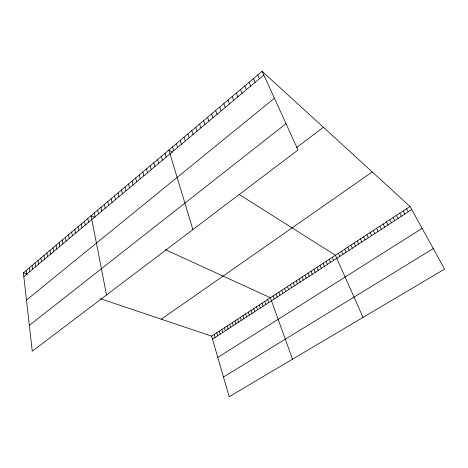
<?xml version="1.0" encoding="UTF-8"?>
<svg xmlns="http://www.w3.org/2000/svg" width="468" height="468" viewBox="0 0 468 468"><rect width="100%" height="100%" fill="white"/><g stroke="black" fill="none" stroke-linecap="round" stroke-linejoin="round"><path stroke-width="0.7" d="M262.115 71.271L298.017 149.988L32.263 351.199L23.4 272.826L262.115 71.271L410.032 206.493L444.6 269.1L229.156 396.729L211.624 336.129L100.45 298.742M23.833 276.652L263.829 75.038M26.477 300.046L274.418 98.251M29.338 325.359L286.018 123.687M296.297 147.853L323.376 127.278M161.302 319.205L372.241 171.949M211.624 336.129L410.032 206.493M212.495 339.142L411.735 209.576M217.796 357.458L422.118 228.39M223.458 377.027L433.286 248.607M23.4 272.826L27.372 274.166M94.928 217.444L91.079 215.684L106.528 294.969M165.251 249.625L270.387 297.736L292.512 359.196M172.493 152.322L168.849 150.017L192.91 229.566M239.674 194.77L335.398 255.259L363.045 317.415M406.604 208.734L408.295 211.817M403.2 210.957L404.867 214.04M399.807 213.174L401.462 216.257M396.437 215.374L398.075 218.462M393.079 217.567L394.705 220.65M389.739 219.749L391.347 222.832M386.416 221.926L388.007 225.003M383.111 224.084L384.69 227.167M379.817 226.231L381.379 229.314M376.541 228.372L378.091 231.455M373.288 230.502L374.821 233.585M370.042 232.619L371.563 235.702M366.818 234.725L368.322 237.808M363.607 236.826L365.099 239.903M360.413 238.914L361.887 241.991M357.23 240.991L358.693 244.068M354.065 243.056L355.516 246.139M350.918 245.115L352.351 248.192M347.782 247.162L349.204 250.24M344.664 249.204L346.074 252.275M341.564 251.228L342.956 254.305M338.469 253.246L339.85 256.324M257.739 74.968L259.424 78.741M332.292 257.283L333.649 260.36M253.393 78.636L255.054 82.415M329.203 259.307L330.543 262.378M249.075 82.28L250.713 86.059M326.126 261.314L327.454 264.385M323.066 263.314L324.382 266.38M244.793 85.896L246.402 89.68M320.024 265.303L321.323 268.369M316.994 267.281L318.281 270.352M240.54 89.487L242.126 93.272M313.975 269.252L315.251 272.323M310.974 271.218L312.238 274.283M236.317 93.05L237.873 96.841M307.985 273.166L309.237 276.231M305.013 275.114L306.248 278.173M232.128 96.595L233.655 100.386M302.053 277.044L303.276 280.11M299.105 278.969L300.316 282.034M227.963 100.105L229.466 103.908M296.174 280.888L297.373 283.947M223.827 103.598L225.307 107.4M293.255 282.795L294.442 285.854M290.347 284.69L291.529 287.75M219.726 107.067L221.177 110.869M287.457 286.58L288.621 289.639M284.579 288.464L285.732 291.517M215.649 110.507L217.076 114.315M281.713 290.335L282.859 293.389M278.864 292.196L279.993 295.249M211.6 113.923L213.004 117.737M276.026 294.05L277.144 297.104M273.201 295.899L274.306 298.947M207.576 117.322L208.962 121.13M267.585 299.561L268.673 302.609M203.586 120.691L204.943 124.506M264.8 301.386L265.877 304.428M199.62 124.038L200.953 127.858M262.027 303.194L263.092 306.242M259.266 305.001L260.319 308.043M195.682 127.366L196.993 131.186M256.517 306.797L257.558 309.839M253.779 308.582L254.814 311.624M191.769 130.666L193.062 134.492M251.059 310.366L252.076 313.402M248.344 312.138L249.356 315.175M187.884 133.947L189.154 137.773M245.647 313.899L246.648 316.935M242.956 315.654L243.951 318.69M184.029 137.206L185.269 141.032M240.283 317.403L241.26 320.434M237.621 319.147L238.586 322.177M180.192 140.441L181.42 144.273M234.965 320.878L235.925 323.903M176.389 143.658L177.588 147.484M232.327 322.604L233.275 325.629M229.7 324.318L230.642 327.343M172.604 146.847L173.786 150.678M227.085 326.026L228.015 329.051M224.476 327.729L225.4 330.753M221.885 329.425L222.797 332.444M219.305 331.11L220.206 334.129M165.064 153.217L166.204 157.049M216.731 332.789L217.626 335.808M214.174 334.462L215.058 337.481M161.302 156.394L162.419 160.226M157.57 159.547L158.664 163.385M153.861 162.677L154.937 166.514M150.175 165.789L151.228 169.632M146.513 168.878L147.549 172.721M142.875 171.949L143.892 175.792M139.265 175.003L140.26 178.846M135.673 178.033L136.656 181.876M132.111 181.04L133.07 184.883M128.565 184.029L129.507 187.879M125.05 187.001L125.968 190.85M121.551 189.955L122.458 193.799M118.076 192.886L118.966 196.736M114.625 195.799L115.497 199.649M111.197 198.695L112.051 202.545M107.792 201.573L108.623 205.423M104.405 204.434L105.224 208.278M101.041 207.271L101.843 211.121M97.701 210.091L98.485 213.94M94.378 212.899L95.144 216.742M87.803 218.451L88.534 222.3M84.538 221.206L85.258 225.049M81.303 223.938L82.005 227.781M78.086 226.658L78.77 230.502M74.886 229.355L75.559 233.199M71.709 232.04L72.364 235.884M68.55 234.708L69.188 238.551M65.409 237.358L66.035 241.201M62.291 239.996L62.899 243.834M59.19 242.611L59.781 246.449M56.107 245.214L56.687 249.052M53.042 247.8L53.609 251.638M49.994 250.374L50.55 254.206M46.97 252.931L47.508 256.762M43.963 255.469L44.483 259.301M40.973 257.991L41.482 261.823M38.002 260.5L38.499 264.332M35.041 262.998L35.527 266.824M32.105 265.479L32.579 269.305M29.186 267.942L29.648 271.768M26.284 270.393L26.729 274.219"/></g></svg>
